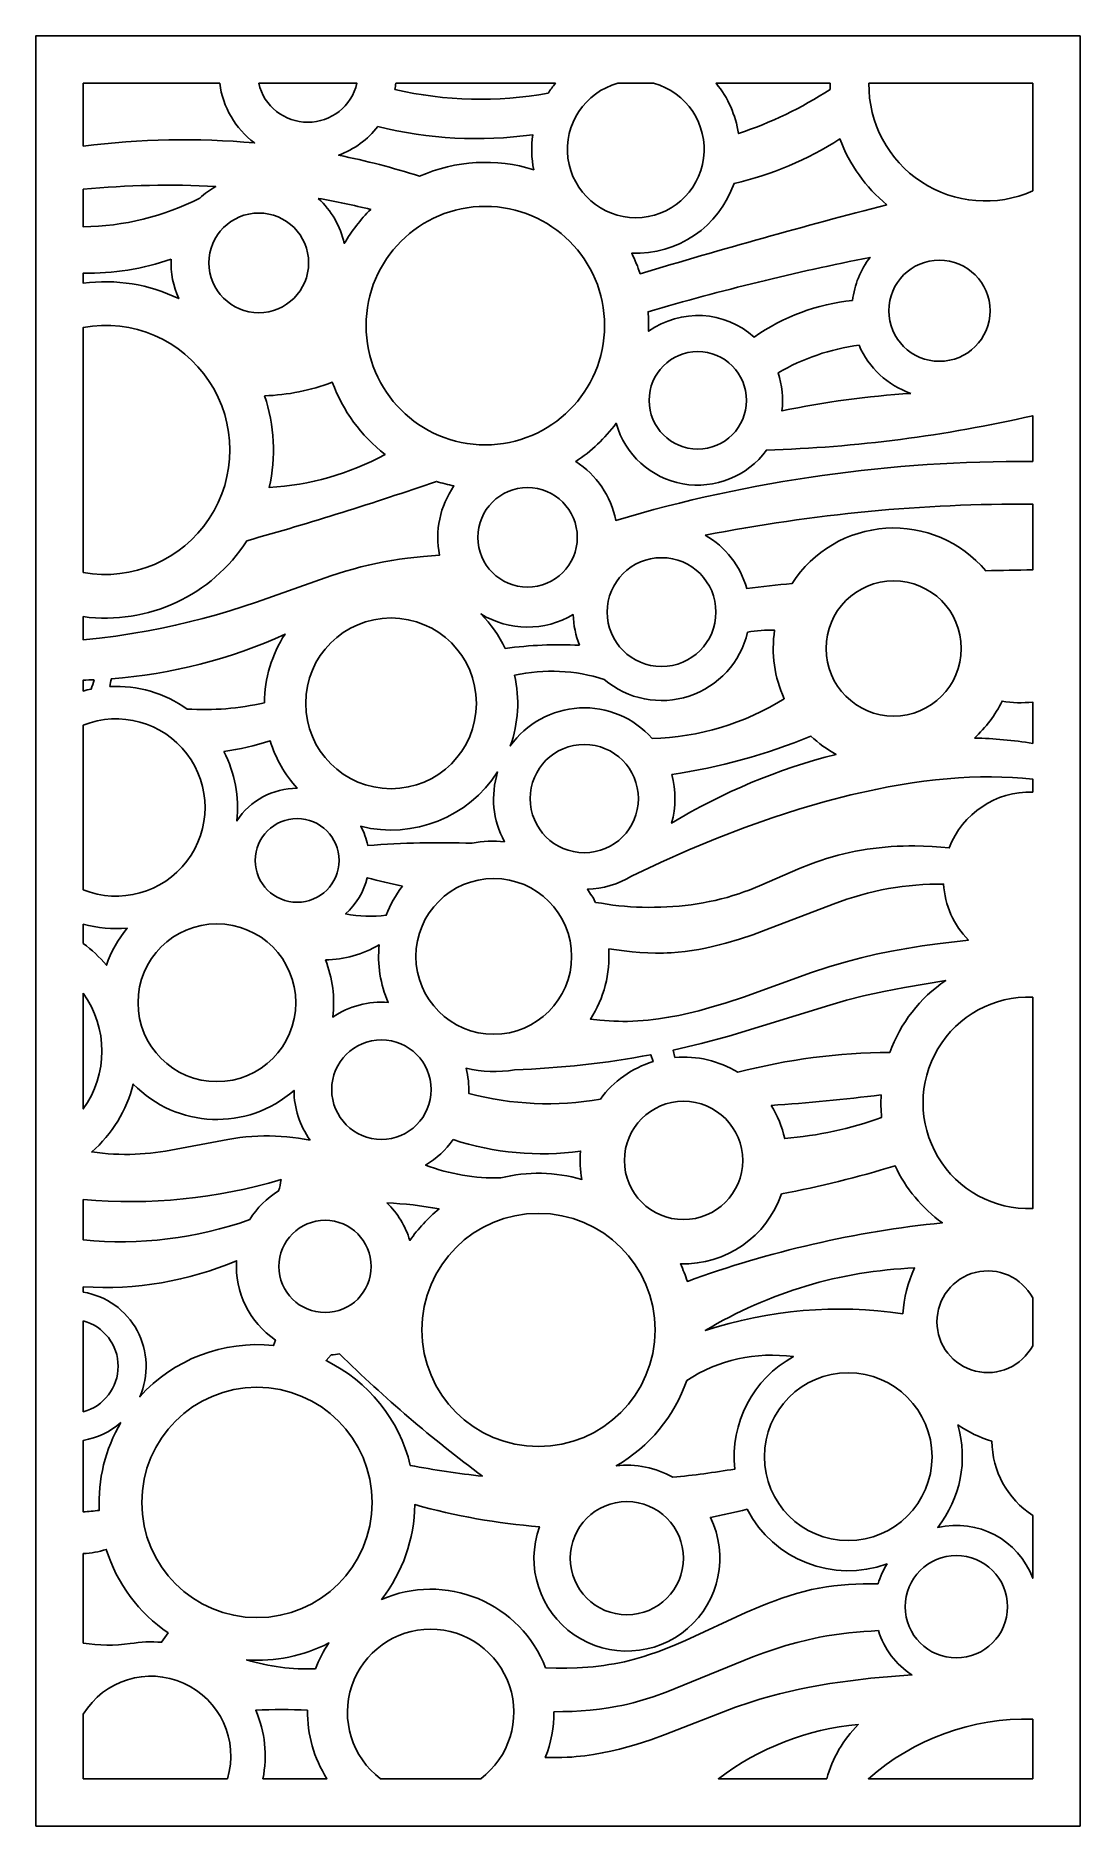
# Model space of a CAD drawing. Extents: x 31 to 1131, y 26 to 1911.
import ezdxf

# ---------------------------------------------------------------- set-up
doc = ezdxf.new("R2010")
doc.units = 0
doc.layers.add('LAYER_01', color=7, linetype='CONTINUOUS')

msp = doc.modelspace()

# ---------------------------------------------------------------- linework, layer by layer
at = {"layer": 'LAYER_01'}
msp.add_lwpolyline([(31.4, 25.7), (1131.4, 25.7), (1131.4, 1911.2), (31.4, 1911.2)], close=True, dxfattribs=at)
for points in [[(81.4, 1795, -0.055028), (261.8, 1798.4, -0.202134), (225.1, 1861.2), (81.4, 1861.2)], [(266.2, 1861.2, 0.793585), (369.7, 1861.2)], [(571.2, 1850.9, -0.103927), (409.6, 1854.8, 0.017466), (410.7, 1861.2), (578.8, 1861.2, 0.029174)], [(644.5, 1861.2, 7.50757), (682.2, 1861.2)], [(868.1, 1854.6, -0.061511), (771.6, 1808.3, 0.134675), (748, 1861.2), (868, 1861.2, 0.010088)], [(1081.4, 1747.9, -0.547299), (908.9, 1861.2), (1081.4, 1861.2)], [(391.7, 1815.7, 0.096881), (554.9, 1807.1, 0.084951), (555.9, 1770.2, 0.180846), (435.7, 1763.4, 0.026869), (350.3, 1785.5, 0.139549)], [(927.9, 1733.3, 0.010169), (668, 1660.6, 0.033927), (659.1, 1682.2, 0.330571), (766.9, 1755.8, 0.088745), (878.3, 1802.7, 0.132793)], [(204.2, 1740.4, -0.114598), (81.4, 1710), (81.4, 1749.6, -0.038467), (220.9, 1752.5, 0.055963)], [(329, 1740, -0.015536), (384.2, 1728.4, 0.066229), (356.4, 1692.5, 0.151598)], [(174, 1676, -0.089247), (81.4, 1661.4), (81.4, 1650.7, -0.146912), (182, 1634.4, -0.116219)], [(891.7, 1632.4, 0.130442), (788.1, 1594, 0.350237), (676.8, 1600, 0.030017), (676.3, 1620.6, -0.022218), (910.1, 1677.9, 0.135633)], [(81.4, 1346, 1.196172), (81.4, 1604.2)], [(953.2, 1534.6, 0.037257), (817.3, 1516.1, 0.11427), (813.2, 1556.2, -0.099888), (898.5, 1585.4, 0.211779)], [(272.4, 1532.1, 0.082508), (343.7, 1546.3, 0.139562), (399.3, 1470.3, -0.110812), (277.3, 1435.5, 0.139224)], [(1081.4, 1463, 0.073931), (642.2, 1400.9, 0.206325), (600.1, 1462.8, 0.085899), (642.7, 1503.1, 0.626666), (801, 1474.9, 0.048471), (1081.4, 1511.1)], [(253.8, 1379.5, 0.014995), (453.4, 1442, 0.027864), (471.9, 1437.2, 0.205232), (456.7, 1364.3), (439.8, 1363), (423, 1361.1), (414.6, 1360), (406.3, 1358.7), (398, 1357.2), (389.7, 1355.6), (381.7, 1353.8), (373.7, 1351.8), (365.7, 1349.6), (357.8, 1347.3), (342.1, 1342.4), (264, 1314.7), (235.8, 1305.7), (221.7, 1301.5), (207.4, 1297.6), (193.1, 1293.9), (178.7, 1290.5), (164.2, 1287.4), (149.7, 1284.6), (132.7, 1281.6), (115.7, 1279), (98.6, 1276.8), (81.4, 1275), (81.4, 1299.5, 0.290866)], [(736.5, 1385.2, -0.049906), (1081.4, 1418.1), (1081.4, 1348.8, 0.004277), (1032, 1347.8, 0.505034), (828.2, 1334.5, 0.004185), (780.2, 1329.2, 0.198115)], [(604.2, 1269.3, 0.047796), (525.8, 1266, 0.083817), (500.2, 1302.3, 0.276838), (597.4, 1301.6, 0.089335)], [(535.7, 1237.8, -0.133143), (630.1, 1233.4, 0.561834), (781.1, 1283.1, -0.053035), (809.6, 1285.2, 0.14652), (819.7, 1213.1, -0.134673), (680.6, 1171.3, 0.482547), (531.2, 1163.3, 0.142678)], [(109.5, 1225.9, -0.02315), (111, 1234.1, 0.088775), (294, 1281.1, 0.144409), (272.3, 1208.8, -0.072146), (190.7, 1202.2, 0.170612)], [(93, 1233.1, 0.007641), (89.8, 1223.3, 0.016861), (81.4, 1221.2), (81.4, 1232.7, 0.005376)], [(1020, 1171.7, -0.035536), (1081.4, 1166), (1081.4, 1209.5, -0.070879), (1049.2, 1210.6, -0.096576)], [(81.4, 1011.9, 1.481101), (81.4, 1185.1)], [(701.2, 1133.3, 0.060451), (847.9, 1173.7, 0.064768), (874.4, 1154.5, 0.074646), (701.1, 1082, 0.136736)], [(229.5, 1157.4, 0.034858), (278.3, 1168.6, 0.108737), (306.7, 1118.8, 0.252766), (243.2, 1084.4, 0.148793)], [(491.1, 1060.9, 0.027219), (381.1, 1058.5, 0.070971), (373.7, 1078.7, 0.320319), (517.8, 1135.9, 0.200851), (525, 1062.5, 0.070415)], [(658.7, 1026.2), (689.3, 1040.5), (719.4, 1053.8), (749.1, 1066.1), (778.3, 1077.3), (807, 1087.5), (835.2, 1096.7), (862.8, 1104.7), (889.8, 1111.7), (916.1, 1117.6), (929.1, 1120.2), (941.9, 1122.5), (954.5, 1124.5), (966.9, 1126.2), (979.2, 1127.6), (991.3, 1128.8), (1003.2, 1129.7), (1014.9, 1130.4), (1026.5, 1130.7), (1037.9, 1130.8), (1049, 1130.6), (1060, 1130.2), (1070.8, 1129.5), (1081.4, 1128.5), (1081.4, 1114.8, 0.317684), (993.5, 1055.9), (984.5, 1056.8), (975.5, 1057.5), (966.5, 1057.9), (957.4, 1058.1), (951.1, 1058.1), (944.9, 1057.9), (938.6, 1057.7), (932.3, 1057.3), (926, 1056.8), (919.7, 1056.2), (913.5, 1055.4), (907.2, 1054.5), (901, 1053.5), (894.8, 1052.4), (888.6, 1051.1), (882.5, 1049.8), (876.4, 1048.2), (870.4, 1046.6), (864.3, 1044.8), (858.4, 1042.8), (852.9, 1040.9), (847.4, 1038.8), (836.6, 1034.5), (793.6, 1015.9), (782.8, 1011.6), (777.3, 1009.6), (771.8, 1007.7), (765.7, 1005.7), (759.5, 1003.9), (753.3, 1002.3), (747.1, 1000.7), (740.8, 999.4), (734.4, 998.2), (728.1, 997.1), (721.7, 996.1), (715.3, 995.3), (708.9, 994.7), (702.5, 994.2), (696, 993.8), (689.6, 993.5), (683.1, 993.4), (676.7, 993.3), (670.2, 993.5), (664, 993.7), (657.8, 994), (651.6, 994.5), (645.5, 995.1), (639.3, 995.8), (633.2, 996.6), (627.1, 997.6), (621, 998.6, 0.033503), (612.4, 1012.4, 0.128547)], [(417.6, 1015.6, -0.017142), (380.6, 1024.6, -0.14984), (357.7, 986.4, 0.075923), (400.5, 985.1, -0.07223)], [(634.9, 949.8), (643, 948.5), (651.2, 947.4), (659.5, 946.4), (667.7, 945.7), (676, 945.3), (684.3, 945.1), (692.5, 945.2), (696.6, 945.3), (700.8, 945.5), (708, 946.1), (715.3, 946.9), (722.5, 947.9), (729.7, 949.1), (736.9, 950.5), (744.1, 952.1), (751.2, 953.8), (758.3, 955.7), (772.5, 959.9), (786.5, 964.5), (800.5, 969.5), (871.4, 996.8), (885.8, 1001.8), (893, 1004.1), (900.2, 1006.2), (907.5, 1008.2), (914.8, 1010.1), (922.2, 1011.7), (929.6, 1013.2), (936.8, 1014.3), (944, 1015.3), (951.2, 1016.1), (958.5, 1016.8), (965.8, 1017.3), (973.1, 1017.6), (987.6, 1017.9, 0.182084), (1013.8, 958.8), (981.3, 954.9), (965, 952.7), (948.8, 950.1), (932.7, 947.2), (916.6, 943.9), (900.7, 940.2), (884.9, 936), (866.7, 930.6), (848.6, 924.6), (776.7, 898.9), (758.6, 892.9), (740.3, 887.4), (729.8, 884.5), (719.2, 881.9), (708.6, 879.6), (697.9, 877.6), (687.2, 875.9), (681.8, 875.2), (676.4, 874.6), (671, 874.1), (665.6, 873.8), (660.2, 873.5), (654.8, 873.3), (649.9, 873.3), (645, 873.4), (640.1, 873.5), (635.2, 873.8), (625.4, 874.5), (615.6, 875.6, 0.162144)], [(81.4, 975.8, 0.091752), (127.7, 971.4, 0.091964), (105.8, 932.3, 0.059551), (81.4, 955.4)], [(336.5, 938, 0.129541), (393.1, 953.8, 0.128567), (402.6, 893.2, 0.168713), (344.2, 877.8, 0.12532)], [(930.9, 840.5, 0.063448), (770.8, 819.6, 0.15995), (704.6, 835.3), (702.9, 843), (732.2, 849.8), (761.3, 857.6), (867.6, 890.5), (885.4, 895.5), (903.3, 900.1), (924.8, 904.9), (946.4, 909.1), (989.8, 916.4, 0.157861)], [(81.4, 902.8, -0.322383), (81.4, 781)], [(1081.4, 898.9, 1.036802), (1081.4, 676.1)], [(626.1, 791.5, -0.110047), (487.5, 797.4, 0.072544), (484.7, 823.9, 0.105971), (535.6, 822.3, 0.038423), (679.1, 838.1), (681.6, 830.9, 0.159981)], [(320.3, 748.2), (314.2, 749.3), (308.2, 750.2), (302.1, 751), (296, 751.6), (289.9, 752.1), (283.8, 752.4), (277.7, 752.6), (271.5, 752.6), (265.2, 752.4), (258.9, 752), (252.6, 751.5), (246.3, 750.8), (240, 749.9), (233.7, 749), (168.1, 736.7), (157.5, 735.2), (152.1, 734.5), (146.8, 734), (141.5, 733.6), (136.1, 733.3), (130.4, 733.1), (124.7, 733.1), (118.9, 733.3), (113.2, 733.5), (107.5, 733.9), (101.8, 734.4), (90.4, 735.7, 0.15153), (134.1, 807.2, 0.399844), (303.4, 800.6, 0.152961)], [(805.9, 784.7, 0.012488), (921.8, 795.8, 0.038115), (922.3, 772.1, -0.066366), (820.2, 749.9, 0.087057)], [(471, 748.7, 0.112858), (605.2, 736.6, 0.068692), (606.6, 706.8, 0.13182), (521.1, 708.4, -0.097033), (441.9, 721.9, 0.108553)], [(816.8, 691.7, 0.029207), (936.4, 721.2, 0.127377), (986.3, 661.1, 0.062365), (717.7, 599.4, 0.030037), (710.4, 617.9, 0.329449)], [(81.4, 685.6, 0.094533), (289.7, 706.6, -0.046979), (287.1, 694.7, 0.116221), (256.8, 664.5, -0.110278), (81.4, 643.1)], [(401.2, 682.2, -0.032165), (456.2, 675.8, 0.069108), (425.4, 642.5, 0.126499)], [(81.4, 593.7, 0.116634), (242.9, 621.1, 0.266333), (283.9, 537.7), (281.8, 531.9, 0.239969), (140.9, 477.9, 0.491204), (81.4, 588.1)], [(944.7, 565.2, 0.117998), (736.5, 547.6, -0.126063), (957.1, 613.6, 0.095691)], [(1081.4, 531.7, -4.001192), (1081.4, 582.1)], [(81.4, 557.9, -0.767547), (81.4, 462.1)], [(502, 394.2, -0.019967), (425.9, 405.7, 0.223644), (337.1, 516), (342.6, 522, 0.023556), (351.4, 523, 0.03423)], [(717, 495.2, -0.179234), (829.4, 520.2, 0.303508), (767.7, 401.8, -0.017075), (702.4, 393.1, 0.159186), (642.8, 405.2, 0.182675)], [(121, 450.8, -0.141276), (81.4, 432), (81.4, 356.7, 0.023299), (98.3, 358.3, -0.146202)], [(1038.5, 431.2, 0.251991), (1081.4, 353), (1081.4, 286.7, 0.377838), (981.4, 340.3, 0.242129), (1002.6, 448.2, 0.075958)], [(918.6, 280.8), (910.8, 280.9), (903, 280.8), (895.2, 280.6), (887.4, 280.2), (879.6, 279.6), (871.8, 278.7), (864.1, 277.7), (856.4, 276.4), (848.5, 274.8), (840.6, 272.9), (832.8, 270.7), (825, 268.3), (817.3, 265.8), (809.7, 263), (802.1, 260.1), (794.5, 257.1), (779.4, 250.6), (715.6, 221.2), (706, 217.1), (696.3, 213.1), (686.6, 209.4), (676.8, 206), (671.9, 204.4), (666.9, 202.9), (661.9, 201.5), (656.9, 200.2), (651.5, 198.9), (646.1, 197.8), (640.6, 196.7), (635.1, 195.8), (629.6, 195), (624.1, 194.2), (618.5, 193.6), (612.9, 193.1), (607.3, 192.7), (601.8, 192.4), (590.6, 192.1), (579.4, 192.1), (568.3, 192.5, 0.426109), (395.6, 264.5, 0.163195), (430.6, 364.3, 0.04876), (561.9, 341.1, 1.508396), (742, 350.9, 0.014389), (780.6, 359.4, 0.375723), (928, 301.8, 0.067456)], [(81.4, 218.5, 0.071867), (131, 217.9, -0.069101), (164, 219.3), (170.8, 229.2, -0.169109), (105.7, 317.1, -0.067549), (81.4, 312.7)], [(500.1, 75.7, 2.982856), (394.5, 75.7)], [(577.1, 146.2), (586.7, 146.3), (596.3, 146.6), (605.9, 147.2), (615.5, 147.9), (625.1, 149), (634.6, 150.3), (644.1, 152), (648.8, 152.9), (653.5, 153.9), (660.6, 155.7), (667.6, 157.6), (674.6, 159.7), (681.6, 161.9), (695.4, 166.8), (786.5, 204.1), (798.1, 208.3), (809.7, 212.2), (821.4, 215.8), (833.2, 219.2), (845.1, 222.1), (857, 224.7), (864.7, 226.1), (872.4, 227.3), (880.1, 228.4), (887.9, 229.3), (895.7, 230.1), (903.5, 230.7), (911.2, 231.2), (919, 231.6, 0.17556), (954.2, 184.9), (932.6, 183.4), (911, 181.4), (889.4, 178.9), (867.9, 175.8), (846.5, 172.1), (835.8, 169.9), (825.3, 167.6), (814.7, 165), (804.3, 162.3), (793.9, 159.3), (783.6, 156), (768.5, 150.9), (694.2, 122.1), (679.1, 116.7), (663.9, 111.8), (655, 109.2), (646.1, 106.8), (637, 104.7), (628, 102.8), (618.8, 101.2), (609.7, 99.9), (605.1, 99.4), (600.5, 98.9), (595.9, 98.5), (591.2, 98.3), (585.5, 98), (579.7, 98), (573.9, 98), (568.1, 98.1, 0.094995)], [(326, 191.4, -0.080341), (253.4, 200.7, 0.135644), (340.1, 218.6, 0.059456)], [(81.4, 143.6, -0.878074), (233.3, 75.7), (81.4, 75.7)], [(317.6, 147.8, 0.147584), (338.1, 75.7), (270.6, 75.7, 0.154267), (263.1, 147.7, -0.027145)], [(864.6, 75.7, -0.13036), (897.6, 132.7, 0.140348), (750.4, 75.7)], [(1081.4, 138.5, 0.188792), (908.4, 75.7), (1081.4, 75.7)]]:
    msp.add_lwpolyline(points, format="xyb", close=True, dxfattribs=at)
for centre, radius in [((266.3, 1672.1), 52.5), ((728.7, 1527.3), 51.3), ((549.4, 1383), 52.4), ((690.5, 1304.3), 57.3), ((935, 1266), 71.2), ((405.6, 1208.2), 89.9), ((609.1, 1107.9), 57), ((306.7, 1042.8), 44.1), ((513.8, 941.7), 82), ((222.2, 892.9), 83.1), ((395.5, 801.4), 52.4), ((713.7, 726.8), 62.3), ((336.1, 615.2), 48.6), ((560.9, 548.3), 122.8), ((654, 307.9), 59.6), ((1001, 256.8), 53.9)]:
    msp.add_circle(centre, radius, dxfattribs=at)
at = {"layer": 'LAYER_01', "extrusion": (0, 0, -1)}
for centre, radius in [((-504.9, 1606), 125.6), ((-983.2, 1621.7), 53.3), ((-887.1, 414.8), 88.3), ((-264.4, 366.6), 121.3)]:
    msp.add_circle(centre, radius, dxfattribs=at)

doc.saveas('drawing.dxf')
